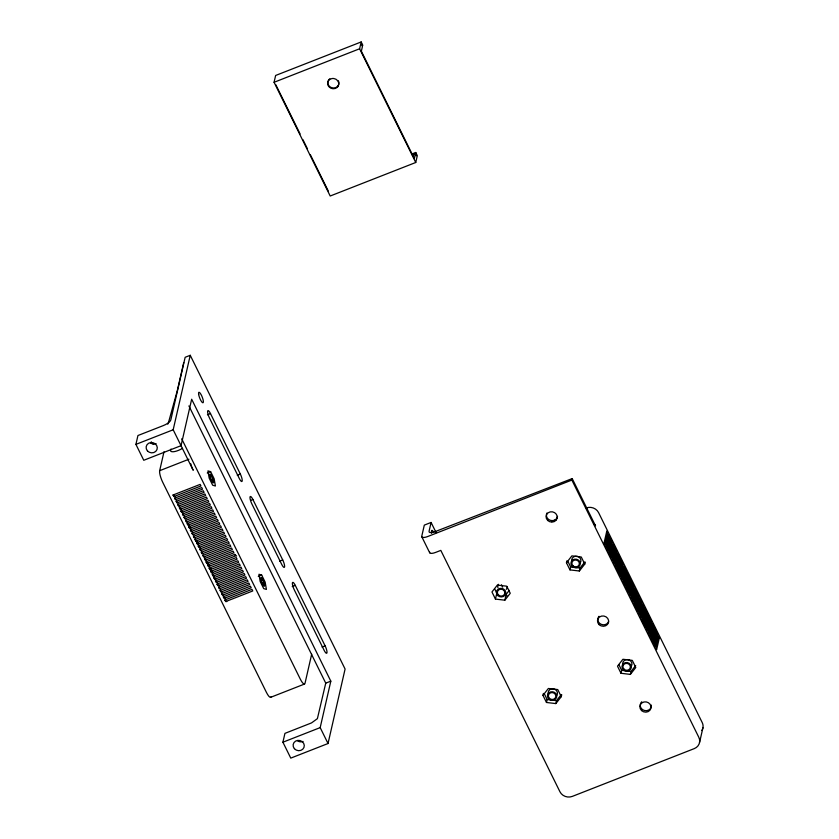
<?xml version="1.0" encoding="UTF-8"?>
<svg xmlns="http://www.w3.org/2000/svg" width="839" height="839" viewBox="0 0 839 839"><rect width="100%" height="100%" fill="white"/><g stroke="black" fill="none" stroke-linecap="round" stroke-linejoin="round"><path stroke-width="1.26" d="M328.028 743.522L320.183 727.612L330.818 681.163L191.67 399.228L181.035 445.677L143.763 460.275L135.918 444.376L137.942 435.525L163.353 425.572A7.499 2.423 -26.3 0 0 170.799 419.972L185.157 357.288L190.243 355.296L345.091 669.04L328.028 743.522L290.766 758.12L282.911 742.211L284.935 733.37L311.531 722.903L317.394 718.656L325.742 683.145L188.911 405.919M183.731 362.595L177.312 390.617L168.356 422.982A7.499 2.423 -26.3 0 1 167.716 424.156M271.049 696.842A9.376 2.265 68.6 0 1 266.372 692.28L162.745 482.32A9.376 2.265 68.6 0 1 159.672 470.689L164.004 451.77M181.035 445.677L173.18 429.778L190.243 355.296M412.127 153.915L415.735 152.499L417.308 155.676L415.745 162.493L330.199 196.011L274.07 82.285L275.632 75.468L361.179 41.95L362.752 45.128L362.584 45.872L361.798 44.278L362.364 46.795L361.357 51.21L414.34 158.581L415.357 154.156L412.945 155.1M415.745 162.493L359.616 48.767L361.179 41.95M415.357 154.156L416.144 155.75L415.735 152.499M311.678 654.2L305.018 683.282A9.376 2.265 68.6 0 1 300.247 679.013L181.706 438.807M572.198 478.587L571.862 480.065L427.88 536.467A7.499 2.423 -26.3 0 1 421.776 536.173L424.314 525.109L431.089 522.456L429.065 531.307A7.499 2.423 -26.3 0 0 435.158 531.601L572.198 478.587L595.554 525.906M495.461 599.088L491.958 591.977L497.37 585.077L506.746 586.188L510.259 593.288L504.837 600.2L495.461 599.088L496.814 593.183L494.832 589.177M504.837 600.2L506.19 594.295L509.283 590.352M585.223 562.13L584.773 564.091L579.35 571.002L569.975 569.891L566.461 562.791L566.912 560.819M569.975 569.891L570.646 566.944L567.93 561.438M561.721 694.713L561.27 696.685L555.848 703.585L546.472 702.474L542.969 695.374L543.41 693.413M546.472 702.474L547.143 699.527L544.427 694.021M579.35 571.002L580.022 568.055L584.668 562.13M555.848 703.585L556.519 700.638L561.165 694.723M612.239 542.434L609.534 554.233L608.747 552.639L611.453 540.84L612.239 542.434L610.11 541.637M613.802 545.612L611.107 557.411L610.32 555.827L613.026 544.029L613.802 545.612L611.683 544.826M615.375 548.8L612.669 560.599L611.893 559.005L614.588 547.206L615.375 548.8L613.257 548.003M624.793 567.888L622.098 579.686L621.311 578.092L624.017 566.294L624.793 567.888L622.674 567.091M626.366 571.065L623.66 582.864L622.884 581.27L625.579 569.471L626.366 571.065L624.237 570.268M627.939 574.243L625.233 586.042L624.447 584.458L627.153 572.659L627.939 574.243L625.81 573.457M635.784 590.153L633.088 601.951L632.302 600.357L634.997 588.559L635.784 590.153L633.665 589.356M637.357 593.33L634.651 605.129L633.875 603.545L636.57 591.747L637.357 593.33L635.228 592.544M620.996 673.277L617.494 666.176L622.916 659.265L632.291 660.377L635.794 667.487L630.372 674.399L620.996 673.277L621.678 670.33L618.951 664.824M638.93 596.519L636.224 608.317L635.438 606.723L638.143 594.924L638.93 596.519L636.801 595.721M640.493 599.696L637.797 611.495L637.011 609.901L639.717 598.102L640.493 599.696L638.374 598.899M630.372 674.399L631.054 671.441L635.7 665.526M648.348 615.606L645.642 627.404L644.855 625.81L647.561 614.012L648.348 615.606L646.219 614.809M649.921 618.783L647.215 630.582L646.429 628.988L649.134 617.189L649.921 618.783L647.792 617.986M651.484 621.961L648.788 633.76L648.002 632.176L650.707 620.378L651.484 621.961L649.365 621.175M659.339 637.871L656.633 649.669L655.846 648.075L658.552 636.277L659.339 637.871L657.21 637.074M699.558 742.505L702.935 727.759M566.461 562.791L571.883 555.879L581.259 556.991L584.773 564.091M542.969 695.374L548.381 688.462L557.757 689.574L561.27 696.685M274.07 82.285L359.616 48.767M411.949 154.649L415.567 153.233M207.453 414.812L210.505 413.617L240.332 474.066A5.621 1.353 68.6 0 1 242.177 481.051A5.621 1.353 68.6 0 1 239.314 478.492L209.488 418.042A5.621 1.353 68.6 0 1 207.642 411.058A5.621 1.353 68.6 0 1 210.505 413.617M135.918 444.376L173.18 429.778M159.672 470.689L188.943 459.216M207.254 472.997L210.641 471.675L214.155 478.775L215.392 486.012L212.676 485.215L209.173 478.115L207.925 470.889L210.641 471.675M173.054 495.01L200.154 484.386L200.941 485.98L173.841 496.594L173.054 495.01L174.963 496.719M174.627 498.188L201.727 487.574L202.514 489.158L175.403 499.782L174.627 498.188L176.526 499.897M237.28 475.262L240.332 474.066M176.19 501.365L203.3 490.752L204.076 492.346L176.977 502.96L176.19 501.365L178.099 503.075M177.763 504.554L204.863 493.93L205.649 495.524L178.55 506.137L177.763 504.554L179.672 506.263M179.336 507.731L206.436 497.118L207.223 498.702L180.112 509.325L179.336 507.731L181.245 509.441M180.899 510.909L208.009 500.296L208.785 501.89L181.685 512.503L180.899 510.909L182.808 512.619M182.472 514.097L209.572 503.473L210.358 505.068L183.259 515.681L182.472 514.097L184.381 515.807M184.045 517.275L211.145 506.662L211.931 508.245L184.832 518.869L184.045 517.275L185.954 518.984M185.608 520.453L212.718 509.839L213.505 511.433L186.394 522.047L185.608 520.453L187.517 522.162M187.181 523.641L214.281 513.017L215.067 514.611L187.967 525.224L187.181 523.641L189.09 525.35M250.861 500.306L252.896 499.509L282.722 559.959A5.621 1.353 68.6 0 1 284.568 566.944A5.621 1.353 68.6 0 1 281.705 564.385L251.878 503.935A5.621 1.353 68.6 0 1 250.032 496.95A5.621 1.353 68.6 0 1 252.896 499.509M188.754 526.819L215.854 516.205L216.64 517.789L189.541 528.413L188.754 526.819L190.663 528.528M190.327 529.996L217.427 519.383L218.213 520.977L191.103 531.59L190.327 529.996L192.225 531.706M191.89 533.184L219 522.561L219.776 524.155L192.676 534.768L191.89 533.184L193.799 534.894M193.463 536.362L220.563 525.749L221.349 527.332L194.249 537.956L193.463 536.362L195.372 538.072M195.036 539.54L222.136 528.927L222.922 530.521L195.823 541.134L195.036 539.54L196.945 541.249M196.599 542.728L223.709 532.104L224.495 533.698L197.385 544.312L196.599 542.728L198.507 544.438M198.172 545.906L225.272 535.292L226.058 536.876L198.958 547.5L198.172 545.906L200.081 547.615M199.745 549.084L226.845 538.47L227.631 540.064L200.531 550.678L199.745 549.084L201.654 550.793M201.318 552.272L228.418 541.648L229.204 543.242L202.094 553.855L201.318 552.272L203.216 553.981M202.881 555.449L229.991 544.836L230.767 546.42L203.667 557.044L202.881 555.449L204.789 557.159M204.454 558.627L231.554 548.014L232.34 549.608L205.24 560.221L204.454 558.627L206.363 560.337M206.027 561.815L233.127 551.192L233.913 552.786L206.803 563.399L206.027 561.815L207.936 563.514M234.7 554.38L235.476 555.963L208.376 566.587L207.59 564.993L234.7 554.38L236.608 556.079M209.163 568.171L236.262 557.557L237.049 559.152L209.949 569.765L209.163 568.171L211.071 569.88M210.736 571.359L237.836 560.735L238.622 562.329L211.522 572.943L210.736 571.359L212.645 573.058M212.298 574.537L239.409 563.923L240.195 565.507L213.085 576.131L212.298 574.537L214.207 576.246M213.872 577.714L240.971 567.101L241.758 568.695L214.658 579.309L213.872 577.714L215.78 579.424M215.445 580.903L242.544 570.279L243.331 571.873L216.231 582.486L215.445 580.903L217.353 582.602M217.018 584.08L244.118 573.467L244.904 575.051L217.794 585.674L217.018 584.08L218.927 585.79M279.67 561.155L282.722 559.959M218.58 587.258L245.691 576.645L246.467 578.239L219.367 588.852L218.58 587.258L220.489 588.968M220.154 590.446L247.253 579.822L248.04 581.417L220.94 592.03L220.154 590.446L222.062 592.145M258.286 576.393L261.674 575.072L265.176 582.172L266.414 589.408L263.698 588.611L260.195 581.511L258.957 574.275L261.674 575.072M221.727 593.624L248.826 583.011L249.613 584.594L222.513 595.218L221.727 593.624L223.635 595.333M223.289 596.802L250.4 586.188L251.186 587.782L224.076 598.396L223.289 596.802L225.198 598.511M224.862 599.99L251.962 589.366L252.749 590.96L225.649 601.573L224.862 599.99L226.771 601.689M292.234 586.597L295.286 585.402L325.113 645.852A5.621 1.353 68.6 0 1 326.958 652.836A5.621 1.353 68.6 0 1 324.106 650.277L294.269 589.827A5.621 1.353 68.6 0 1 292.423 582.843A5.621 1.353 68.6 0 1 295.286 585.402M551.475 521.606L556.32 519.708M322.061 647.047L325.113 645.852M270.619 697.335L304.494 684.058M325.742 683.145L330.818 681.163M282.911 742.211L320.183 727.612M570.646 566.944L580.022 568.055M621.678 670.33L631.054 671.441M547.143 699.527L556.519 700.638M187.349 522.896L189.257 524.606M188.922 526.084L190.831 527.794M195.823 541.134L198.675 543.693M206.803 563.399L209.666 565.968M207.59 564.993L209.498 566.703M209.331 567.437L211.239 569.146M210.904 570.614L212.812 572.324M180.542 444.649L193.243 470.375M571.862 480.065L698.835 737.345A9.376 8.579 12.9 0 1 694.293 748.608L572.334 796.389A9.376 8.579 12.9 0 1 559.938 791.754L440.811 550.384L435.724 552.377A7.499 2.423 -26.3 0 1 429.631 552.083M275.811 84.729L300.089 133.915M302.952 139.725L307.493 148.912M310.367 154.754L328.227 190.925M501.502 584.793L502.645 587.111M504.375 590.604L507.238 596.424M431.089 522.456L436.133 532.681M421.839 536.845L429.683 552.754M338.421 80.88A5.59 5.118 12.9 0 1 336.145 87.413A5.59 5.118 12.9 0 1 328.794 85.63A5.59 5.118 12.9 0 1 329.8 78.793M431.686 533.258A5.621 1.353 68.6 0 1 433.836 532.419M651.358 705.106A5.621 5.149 12.9 0 1 644.572 710.528A5.621 5.149 12.9 0 1 641.059 702.61M641.395 702.18A5.621 5.149 12.9 0 1 641.783 701.792M608.663 621.605A5.621 5.149 12.9 0 1 601.206 624.31A5.621 5.149 12.9 0 1 598.375 617.179M598.658 616.717A5.621 5.149 12.9 0 1 599.004 616.287M701.824 730.528A9.376 8.579 12.9 0 0 702.222 722.589L598.595 512.639A9.376 8.579 12.9 0 0 586.199 508.004M557.536 516.384A5.621 5.149 12.9 0 1 550.332 520.327A5.621 5.149 12.9 0 1 546.955 512.996M593.697 523.389A9.376 8.579 12.9 0 1 595.176 525.224M571.799 561.511A4.688 4.289 12.9 0 1 577.075 556.278A4.688 4.289 12.9 0 1 580.106 563.105M622.989 665.327A4.688 4.289 12.9 0 1 627.614 659.59A4.688 4.289 12.9 0 1 631.4 666.124M630.991 666.669A4.688 4.289 12.9 0 1 630.498 667.152M548.297 694.094A4.688 4.289 12.9 0 1 553.457 688.84A4.688 4.289 12.9 0 1 556.739 695.51M507.123 586.839A4.688 4.289 12.9 0 1 506.274 589.356M497.967 587.751A4.688 4.289 12.9 0 1 498.502 584.301M153.642 444.271A5.621 5.149 12.9 0 1 151.282 441.849M192.897 469.672A9.376 2.265 68.6 0 1 191.145 465.152M190.914 464.407A9.376 2.265 68.6 0 1 190.715 463.673M182.524 448.341A9.376 3.031 -26.3 0 1 173.191 451.749A9.376 3.031 -26.3 0 1 171.051 449.054M303.078 741.445A5.621 5.149 12.9 0 1 297.499 740.785M156.085 443.6A5.621 5.149 12.9 0 1 150.506 442.94M606.744 531.297L604.038 543.095L604.825 544.689L607.53 532.891L606.744 531.297M608.306 534.485L605.611 546.283L606.398 547.867L609.093 536.069L608.306 534.485M609.88 537.663L607.184 549.461L607.96 551.055L610.666 539.257L609.88 537.663M616.162 550.384L613.456 562.182L614.242 563.777L616.948 551.978L616.162 550.384M617.735 553.572L615.029 565.371L615.816 566.954L618.521 555.156L617.735 553.572M619.297 556.75L616.602 568.548L617.389 570.142L620.084 558.344L619.297 556.75M620.87 559.928L618.165 571.726L618.951 573.32L621.657 561.522L620.87 559.928M622.444 563.116L619.738 574.914L620.524 576.498L623.23 564.699L622.444 563.116M628.726 575.837L626.02 587.636L626.806 589.23L629.512 577.431L628.726 575.837M630.288 579.015L627.593 590.813L628.38 592.407L631.075 580.609L630.288 579.015M631.861 582.203L629.156 594.002L629.942 595.585L632.648 583.787L631.861 582.203M633.435 585.381L630.729 597.179L631.515 598.773L634.221 586.975L633.435 585.381M641.279 601.29L638.584 613.089L639.37 614.672L642.066 602.874L641.279 601.29M642.852 604.468L640.147 616.266L640.933 617.861L643.639 606.062L642.852 604.468M644.425 607.646L641.72 619.444L642.506 621.038L645.212 609.24L644.425 607.646M645.988 610.834L643.293 622.632L644.079 624.216L646.775 612.418L645.988 610.834M652.27 623.555L649.575 635.354L650.351 636.948L653.057 625.149L652.27 623.555M653.843 626.733L651.137 638.531L651.924 640.126L654.63 628.327L653.843 626.733M655.416 629.921L652.711 641.72L653.497 643.303L656.203 631.505L655.416 629.921M656.979 633.099L654.284 644.897L655.07 646.491L657.766 634.693L656.979 633.099M337.75 86.721L336.775 87.665A5.59 5.118 12.9 0 1 328.143 85.578A5.59 5.118 12.9 0 1 332.244 78.499L333.702 78.499A5.59 5.118 12.9 0 1 337.75 86.721M641.562 710.57A5.621 5.149 12.9 0 0 650.886 708.462A5.621 5.149 12.9 0 0 643.933 701.981A5.621 5.149 12.9 0 0 641.562 710.57M547.752 520.495A5.621 5.149 12.9 0 0 557.086 518.387A5.621 5.149 12.9 0 0 550.122 511.905A5.621 5.149 12.9 0 0 547.752 520.495M599.172 624.677A5.621 5.149 12.9 0 0 608.495 622.569A5.621 5.149 12.9 0 0 601.542 616.088A5.621 5.149 12.9 0 0 599.172 624.677M573.016 565.822A3.744 3.429 12.9 0 0 579.235 564.416A3.744 3.429 12.9 0 0 574.6 560.095A3.744 3.429 12.9 0 0 573.016 565.822M624.048 669.207A3.744 3.429 12.9 0 0 630.267 667.802A3.744 3.429 12.9 0 0 625.621 663.481A3.744 3.429 12.9 0 0 624.048 669.207M549.514 698.405A3.744 3.429 12.9 0 0 555.733 696.999A3.744 3.429 12.9 0 0 551.097 692.678A3.744 3.429 12.9 0 0 549.514 698.405M498.502 595.008A3.744 3.429 12.9 0 0 504.721 593.603A3.744 3.429 12.9 0 0 500.086 589.282A3.744 3.429 12.9 0 0 498.502 595.008M572.366 566.419A4.688 4.289 12.9 0 0 580.148 564.657A4.688 4.289 12.9 0 0 574.337 559.256A4.688 4.289 12.9 0 0 572.366 566.419M623.398 669.805A4.688 4.289 12.9 0 0 631.169 668.043A4.688 4.289 12.9 0 0 625.37 662.642A4.688 4.289 12.9 0 0 623.398 669.805M548.863 699.002A4.688 4.289 12.9 0 0 556.645 697.24A4.688 4.289 12.9 0 0 550.835 691.839A4.688 4.289 12.9 0 0 548.863 699.002M497.852 595.606A4.688 4.289 12.9 0 0 505.634 593.844A4.688 4.289 12.9 0 0 499.834 588.443A4.688 4.289 12.9 0 0 497.852 595.606M261.254 580.294A3.744 0.902 68.6 0 0 264.033 585.339A3.744 0.902 68.6 0 0 262.775 579.885A3.744 0.902 68.6 0 0 261.254 580.294M210.232 476.898A3.744 0.902 68.6 0 0 213.001 481.943A3.744 0.902 68.6 0 0 211.753 476.489A3.744 0.902 68.6 0 0 210.232 476.898M260.898 579.906A4.688 1.133 68.6 0 0 264.369 586.22A4.688 1.133 68.6 0 0 262.796 579.403A4.688 1.133 68.6 0 0 260.898 579.906M209.865 476.521A4.688 1.133 68.6 0 0 213.347 482.824A4.688 1.133 68.6 0 0 211.774 476.007A4.688 1.133 68.6 0 0 209.865 476.521M294.395 748.682A5.621 5.149 12.9 0 0 303.959 747.486A5.621 5.149 12.9 0 0 297.74 740.397A5.621 5.149 12.9 0 0 294.395 748.682M198.675 394.519A5.621 1.353 68.6 0 0 202.755 402.783A5.621 1.353 68.6 0 0 201.475 395.326A5.621 1.353 68.6 0 0 198.675 394.519M147.402 450.837A5.621 5.149 12.9 0 0 156.956 449.652A5.621 5.149 12.9 0 0 150.737 442.562A5.621 5.149 12.9 0 0 147.402 450.837"/></g></svg>
